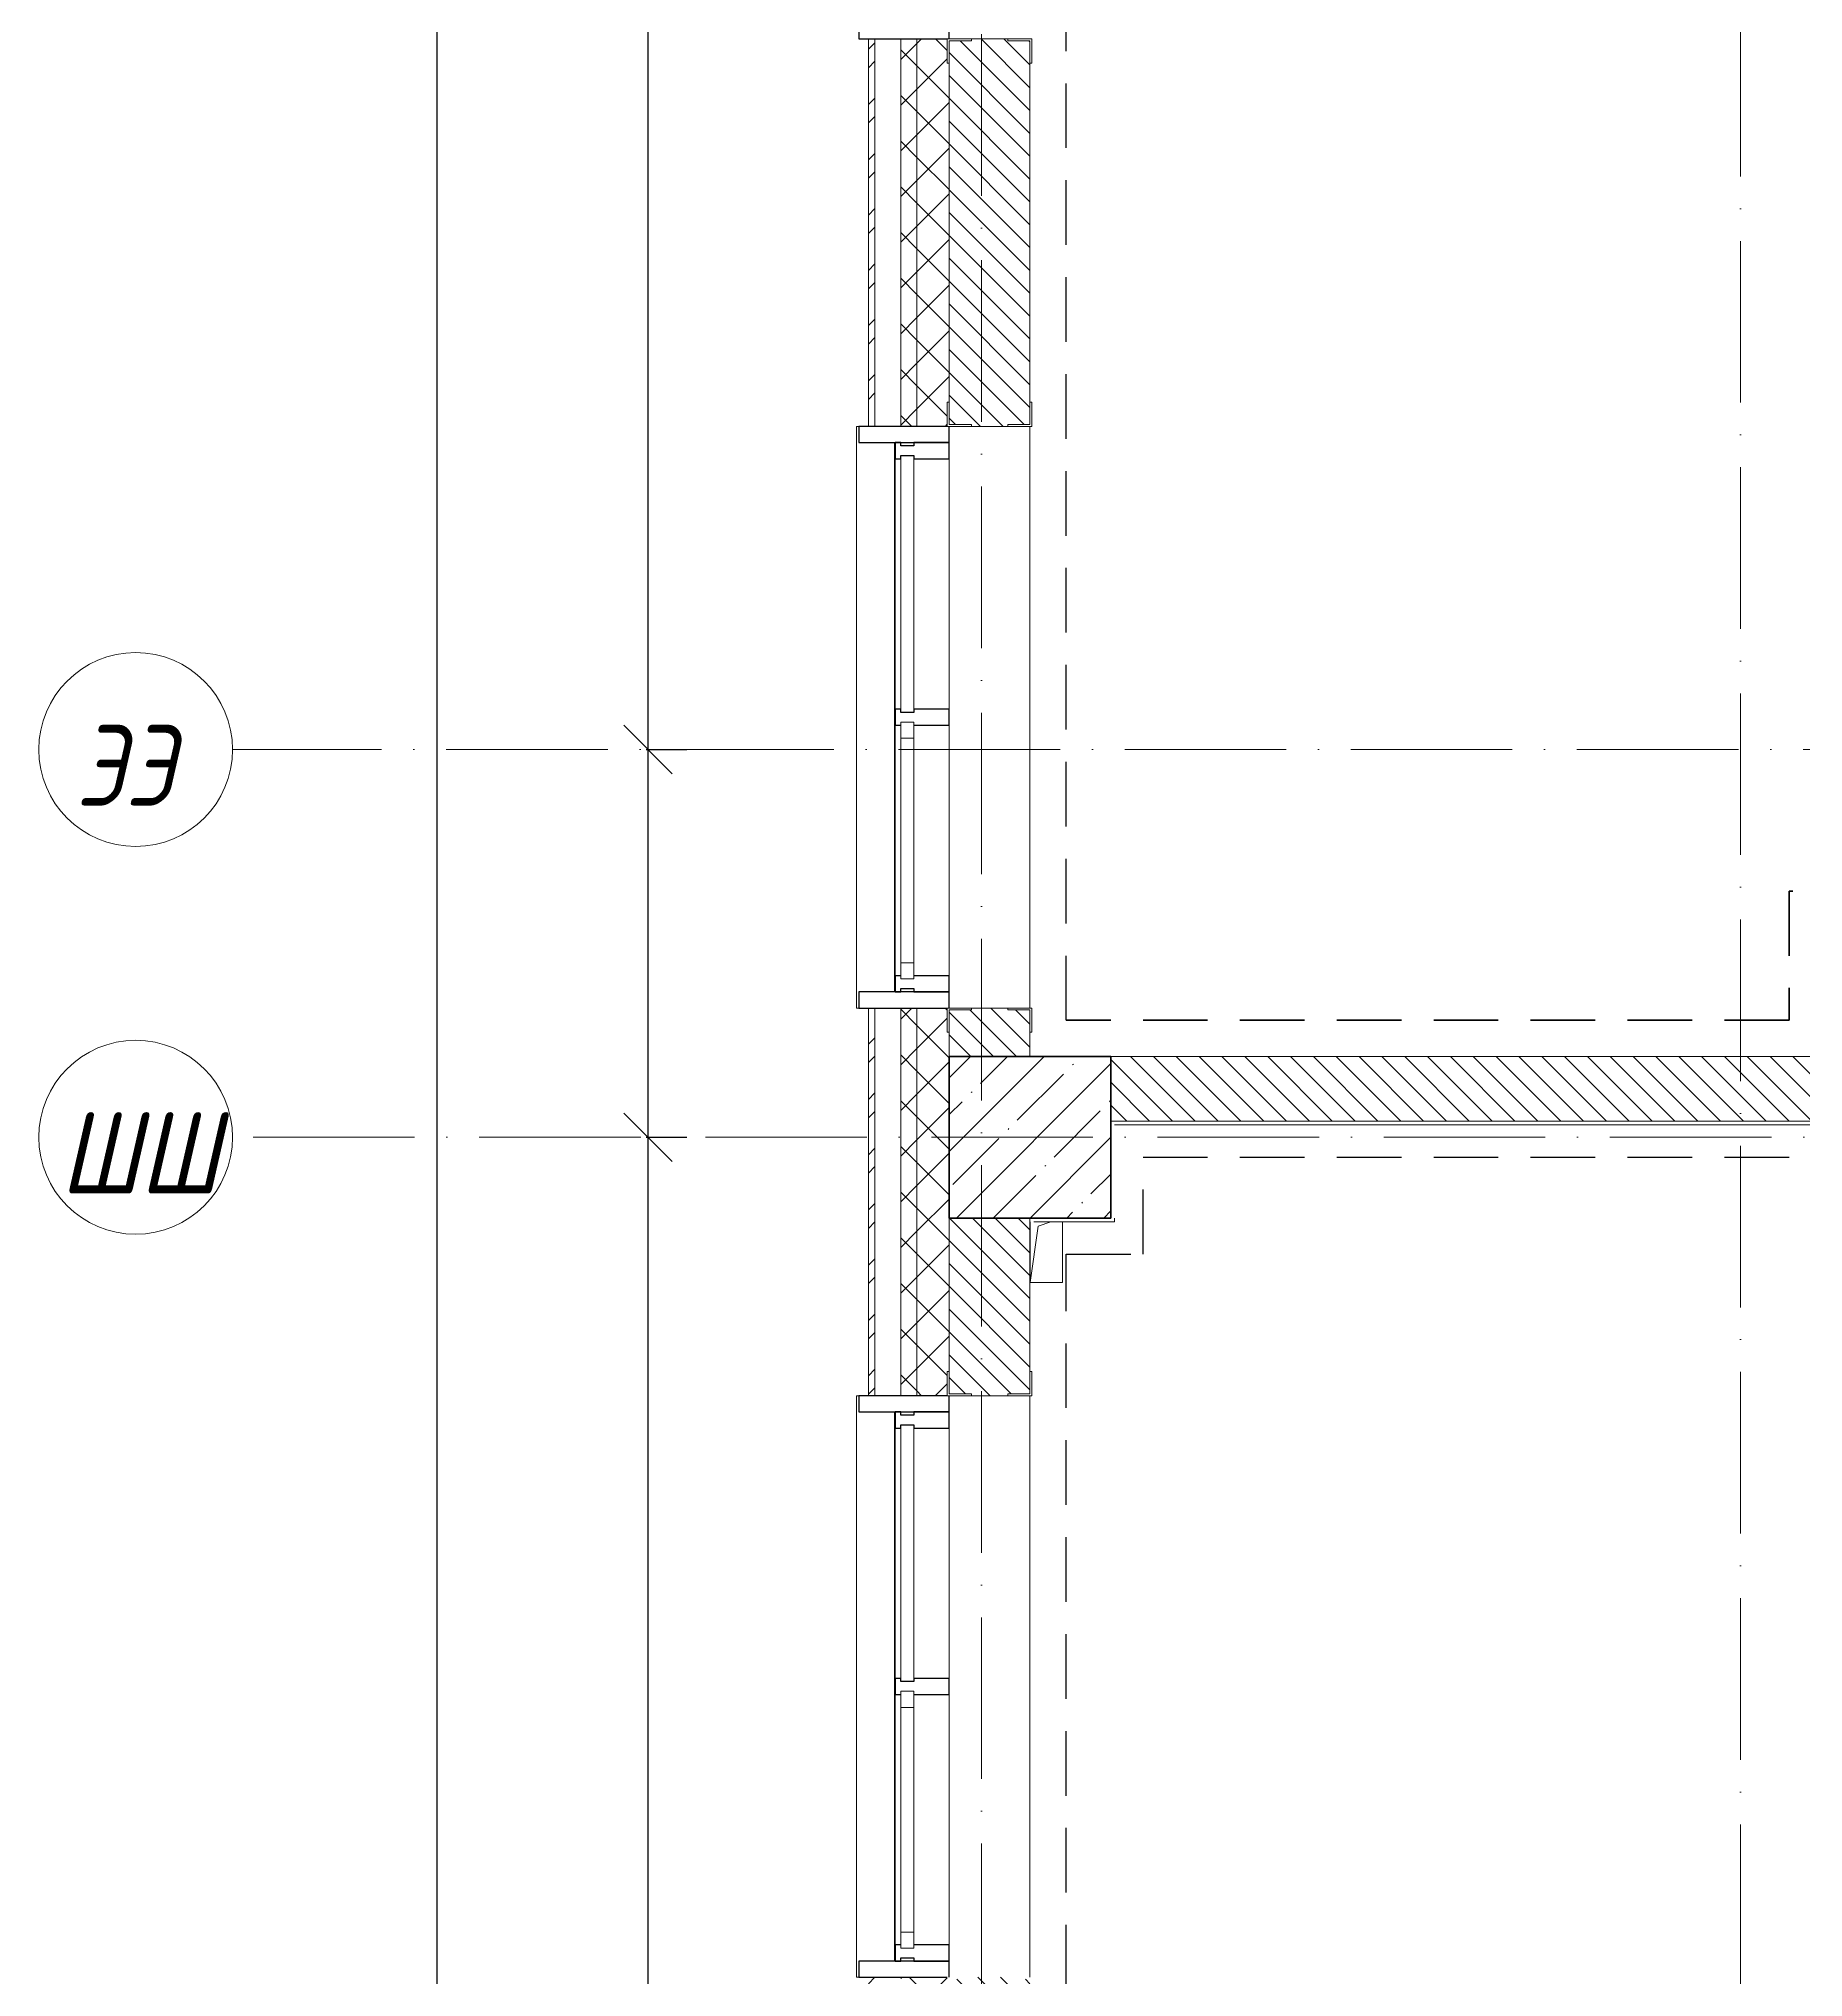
# Model space of a CAD drawing. Header units: millimetres. Extents: x -213536 to 1564669, y -45299 to 942238.
# Drawn here: x 426247 to 431710, y 520702 to 526702 of the extents above; entities that cross this region are included whole.
import ezdxf

# ---------------------------------------------------------------- set-up
doc = ezdxf.new("R2010")
doc.units = ezdxf.units.MM
for name, pattern in [('01 Штриховая _2 мм_', [300, 200, -100]), ('50_200_ШТРИХ_1Т_ш5_п1_п1_', [700, 500, -100, 0, -100]), ('Штрих короткий', [300, 150, -150]), ('Штриховая _2 мм - 1 мм_', [300, 200, -100])]:
    doc.linetypes.add(name, pattern=pattern)
for name, color, linetype, lineweight in [('0-1', 7, 'Continuous', 5), ('0-2', 7, 'Continuous', 9), ('3) ЖБ 4м', 3, 'Continuous', 30), ('Импосты витража', 7, 'Continuous', 9), ('Импосты витража-1', 7, 'Continuous', 25), ('Каркас_Импост', 7, 'Continuous', 13), ('Каркас_Импост-1', 7, 'Continuous', 9), ('Несущие колонны', 7, 'Continuous', 9), ('Несущие колонны-1', 7, 'Continuous', 35), ('Обобщенные модели', 7, 'Continuous', 9), ('Общие ребра', 7, 'Continuous', 9), ('Окна', 7, 'Continuous', 9), ('Оси', 7, 'Continuous', 9), ('Оси-1', 7, 'Continuous', 20), ('Оси-2', 7, '50_200_ШТРИХ_1Т_ш5_п1_п1_', 9), ('Остекление-1', 7, 'Continuous', 9), ('Перемычка-1', 7, 'Штрих короткий', 9), ('Размеры', 7, 'Continuous', 15), ('Стены', 7, 'Continuous', 9), ('Стены-1', 7, 'Continuous', 13), ('Штриховка разреза-1', 7, 'Continuous', 9)]:
    doc.layers.add(name, color=color, linetype=linetype, lineweight=lineweight)
doc.layers.add('СТ-1_1', color=7, linetype='Штриховая _2 мм - 1 мм_', lineweight=90, true_color=0x888888)
doc.layers.add('СТ-1_13', color=7, linetype='01 Штриховая _2 мм_', lineweight=90, true_color=0xd5d3c7)
doc.layers.get('0-2').off()
doc.styles.add('ISOCPEUR_I_1', font='isocpeui.ttf', dxfattribs={"width": 0.85, "height": 2.5})
doc.styles.add('ISOCPEUR_I_5', font='isocpeui.ttf', dxfattribs={"width": 0.85, "height": 2.1})
doc.dimstyles.new('ISO-2_5_0_9К', dxfattribs={"dimscale": 304.8, "dimtxt": 248.995294, "dimasz": 0.492126, "dimexe": 0.393701, "dimexo": 0.328084, "dimgap": 0, "dimtad": 1, "dimdec": 0, "dimzin": 0, "dimdsep": 46, "dimtxsty": 'ISOCPEUR_I_1', "dimblk1": 'OBLIQUE', "dimblk2": 'OBLIQUE', "dimsah": 1, "dimcen": 0.09, "dimdle": 0.393701, "dimazin": 0, "dimtfac": 1, "dimtdec": 4, "dimtix": 1, "dimtmove": 0, "dimatfit": 3, "dimfxl": 1, "dimtvp": 1, "dimtolj": 1, "dimtzin": 0, "dimarcsym": 2})
pattern_1 = [(135, (0, 0), (-35.35534, -35.35534), [])]
pattern_2 = [(45, (0, 0), (-70.71068, 70.71068), []), (135, (0, 0), (-70.71068, -70.71068), [])]

# ---------------------------------------------------------------- blocks, each defined once
blk = doc.blocks.new('Ось сетки - Круг_Ø6_00__ISO-2_5_0_9K_-16731441-АИ2_03_План отделки стен 3-го этажа _Часть 1_')
at = {"layer": 'Оси-1'}
blk.add_circle((0, 0), 3, dxfattribs=at)
blk = doc.blocks.new('_Oblique')
at = {"color": 0, "linetype": 'ByBlock', "lineweight": -2}
blk.add_line((-0.5, -0.5), (0.5, 0.5), dxfattribs=at)
blk = doc.blocks.new('*D3933')
at = {"layer": 'Defpoints', "color": 0, "lineweight": 30, "transparency": 16777216}
for p in [(428027.4, 523302.4), (428133.5, 523302.4), (428027.4, 520002.4)]:
    blk.add_point(p, dxfattribs=at)
at = {"layer": 'Размеры', "color": 0, "lineweight": -2, "transparency": 16777216}
for p, q in [((428133.5, 519882.4), (428133.5, 523422.4)), ((428127.4, 523302.4), (428253.5, 523302.4)), ((428127.4, 520002.4), (428253.5, 520002.4))]:
    blk.add_line(p, q, dxfattribs=at)
at = {"layer": 'Размеры', "color": 0, "lineweight": -2, "transparency": 16777216, "xscale": 150, "yscale": 150, "zscale": 150}
for p, rotation in [((428133.5, 523302.4), 90), ((428133.5, 520002.4), 270)]:
    blk.add_blockref('_Oblique', p, dxfattribs=dict(at, rotation=rotation))
at = {"layer": 'Размеры', "color": 0, "transparency": 16777216, "insert": (428132.2, 521652.4), "char_height": 2.5, "width": 758.478, "attachment_point": 5, "rotation": 90, "style": 'ISOCPEUR_I_1'}
blk.add_mtext('\\A1;3300', dxfattribs=at)
blk = doc.blocks.new('*D3934')
at = {"layer": 'Defpoints', "color": 0, "lineweight": 30, "transparency": 16777216}
for p in [(428027.4, 524502.4), (428133.5, 524502.4), (428027.4, 523302.4)]:
    blk.add_point(p, dxfattribs=at)
at = {"layer": 'Размеры', "color": 0, "lineweight": -2, "transparency": 16777216}
for p, q in [((428133.5, 523182.4), (428133.5, 524622.4)), ((428127.4, 524502.4), (428253.5, 524502.4)), ((428127.4, 523302.4), (428253.5, 523302.4))]:
    blk.add_line(p, q, dxfattribs=at)
at = {"layer": 'Размеры', "color": 0, "lineweight": -2, "transparency": 16777216, "xscale": 150, "yscale": 150, "zscale": 150}
for p, rotation in [((428133.5, 524502.4), 90), ((428133.5, 523302.4), 270)]:
    blk.add_blockref('_Oblique', p, dxfattribs=dict(at, rotation=rotation))
at = {"layer": 'Размеры', "color": 0, "transparency": 16777216, "insert": (428132.2, 523902.4), "char_height": 2.5, "width": 701.018, "attachment_point": 5, "rotation": 90, "style": 'ISOCPEUR_I_1'}
blk.add_mtext('\\A1;1200', dxfattribs=at)
blk = doc.blocks.new('*D3935')
at = {"layer": 'Defpoints', "color": 0, "lineweight": 30, "transparency": 16777216}
for p in [(428027.4, 528752.4), (428133.5, 528752.4), (428027.4, 524502.4)]:
    blk.add_point(p, dxfattribs=at)
at = {"layer": 'Размеры', "color": 0, "lineweight": -2, "transparency": 16777216}
for p, q in [((428133.5, 524382.4), (428133.5, 528872.4)), ((428127.4, 528752.4), (428253.5, 528752.4)), ((428127.4, 524502.4), (428253.5, 524502.4))]:
    blk.add_line(p, q, dxfattribs=at)
at = {"layer": 'Размеры', "color": 0, "lineweight": -2, "transparency": 16777216, "xscale": 150, "yscale": 150, "zscale": 150}
for p, rotation in [((428133.5, 528752.4), 90), ((428133.5, 524502.4), 270)]:
    blk.add_blockref('_Oblique', p, dxfattribs=dict(at, rotation=rotation))
at = {"layer": 'Размеры', "color": 0, "transparency": 16777216, "insert": (428132.2, 526627.4), "char_height": 2.5, "width": 781.462, "attachment_point": 5, "rotation": 90, "style": 'ISOCPEUR_I_1'}
blk.add_mtext('\\A1;4250', dxfattribs=at)
blk = doc.blocks.new('*D3937')
at = {"layer": 'Defpoints', "color": 0, "lineweight": 30, "transparency": 16777216}
for p in [(427374.6, 532302.4), (427480.7, 532302.4), (427374.6, 502002.4)]:
    blk.add_point(p, dxfattribs=at)
at = {"layer": 'Размеры', "color": 0, "lineweight": -2, "transparency": 16777216}
for p, q in [((427480.7, 501882.4), (427480.7, 532422.4)), ((427474.6, 532302.4), (427600.7, 532302.4)), ((427474.6, 502002.4), (427600.7, 502002.4))]:
    blk.add_line(p, q, dxfattribs=at)
at = {"layer": 'Размеры', "color": 0, "lineweight": -2, "transparency": 16777216, "xscale": 150, "yscale": 150, "zscale": 150}
for p, rotation in [((427480.7, 532302.4), 90), ((427480.7, 502002.4), 270)]:
    blk.add_blockref('_Oblique', p, dxfattribs=dict(at, rotation=rotation))
at = {"layer": 'Размеры', "color": 0, "transparency": 16777216, "insert": (427479.5, 517152.4), "char_height": 2.5, "width": 948.097, "attachment_point": 5, "rotation": 90, "style": 'ISOCPEUR_I_1'}
blk.add_mtext('\\A1;30300', dxfattribs=at)
blk = doc.blocks.new('BSC_Колонна _Прямоугольная - 500х500-V17-АИ2_03_План отделки стен 3-го этажа _Часть 1_')
at = {"layer": 'Несущие колонны'}
h = blk.add_hatch(dxfattribs=at)
h.set_pattern_fill('FP_23', color=256, style=0, pattern_type=2)
h.set_pattern_definition([(45, (-150, -78400), (-114.04925, 114.04925), []), (45, (-35.95, -78400), (-114.04925, 114.04925), [201.613, -40.323, 3.353, -36.97])])
h.paths.add_polyline_path([(-250, -250), (250, -250), (250, 250), (-250, 250)], flags=0)
at = {"layer": 'Несущие колонны-1'}
for p, q in [((250, 250), (-250, 250)), ((-250, 250), (-250, -250)), ((250, -250), (250, 250)), ((-250, -250), (250, -250))]:
    blk.add_line(p, q, dxfattribs=at)
blk = doc.blocks.new('Проем_Дверь_Прямоугольный - 1800х2700h_оконные проемы-25805030-АИ2_03_План отделки стен 3-го этажа _Часть 1_')
at = {"layer": 'Перемычка-1'}
for p, q in [((900, 125), (-900, 125)), ((900, -125), (-900, -125))]:
    blk.add_line(p, q, dxfattribs=at)
blk = doc.blocks.new('PNS_Панель прямоугольная2 - Нр_Стекло - 40мм-26243474-АИ2_03_План отделки стен 3-го этажа _Часть 1_')
at = {"layer": 'Каркас_Импост'}
for p, q in [((-397.5, 0), (-397.5, 40)), ((-397.5, 40), (-347.5, 40)), ((-347.5, 40), (-347.5, 0)), ((397.5, 40), (347.5, 40)), ((347.5, 40), (347.5, 0)), ((397.5, 0), (397.5, 40)), ((-347.5, 0), (-397.5, 0)), ((347.5, 0), (397.5, 0))]:
    blk.add_line(p, q, dxfattribs=at)
at = {"layer": 'Каркас_Импост-1'}
for p, q in [((-347.5, 40), (347.5, 40)), ((-347.5, 0), (347.5, 0))]:
    blk.add_line(p, q, dxfattribs=at)
blk = doc.blocks.new('Прямоугольный импост - Импост структурный с накладкой - 150мм-25647633-АИ2_03_План отделки стен 3-го этажа _Часть 1_')
at = {"layer": 'Импосты витража-1'}
for p, q in [((-25, 0), (-25, 17)), ((-25, 17), (25, 17)), ((-15, 0), (-25, 0)), ((-15, -40), (-15, 0)), ((25, 17), (25, 0)), ((-25, -150), (-25, -40)), ((-25, -40), (-15, -40)), ((25, -40), (25, -150)), ((25, -150), (-25, -150))]:
    blk.add_line(p, q, dxfattribs=at)
blk = doc.blocks.new('Прямоугольный импост - Импост структурный с накладкой - 150мм-25647642-АИ2_03_План отделки стен 3-го этажа _Часть 1_')
at = {"layer": 'Импосты витража'}
for p, q in [((78475, 87667), (77700, 87667)), ((78475, 87500), (77700, 87500))]:
    blk.add_line(p, q, dxfattribs=at)
blk = doc.blocks.new('Прямоугольный импост - Импост структурный с накладкой - 150мм-V149-АИ2_03_План отделки стен 3-го этажа _Часть 1_')
at = {"layer": 'Импосты витража-1'}
for p, q in [((-25, 0), (-25, 17)), ((-25, 17), (25, 17)), ((25, 0), (15, 0)), ((15, 0), (15, -40)), ((25, 17), (25, 0)), ((-25, -150), (-25, -40)), ((15, -40), (25, -40)), ((25, -40), (25, -150)), ((25, -150), (-25, -150))]:
    blk.add_line(p, q, dxfattribs=at)
blk = doc.blocks.new('PNS_Панель прямоугольная1 - Нр_Стекло - 40мм-25259299-АИ2_03_План отделки стен 3-го этажа _Часть 1_')
at = {"layer": 'Остекление-1'}
for p, q in [((-387.5, 40), (387.5, 40)), ((-397.5, 0), (397.5, 0)), ((387.5, 0), (-387.5, 0))]:
    blk.add_line(p, q, dxfattribs=at)
blk = doc.blocks.new('Прямоугольный импост - Импост структурный с накладкой - 150мм-25647644-АИ2_03_План отделки стен 3-го этажа _Часть 1_')
at = {"layer": 'Импосты витража-1'}
for p, q in [((-25, 0), (-25, 17)), ((-25, 17), (25, 17)), ((-15, 0), (-25, 0)), ((-15, -40), (-15, 0)), ((25, 0), (15, 0)), ((15, 0), (15, -40)), ((25, 17), (25, 0)), ((-25, -150), (-25, -40)), ((-25, -40), (-15, -40)), ((15, -40), (25, -40)), ((25, -40), (25, -150)), ((25, -150), (-25, -150))]:
    blk.add_line(p, q, dxfattribs=at)
blk = doc.blocks.new('Прямоугольный импост - Откос НВФ_50х280 мм-V152-АИ2_03_План отделки стен 3-го этажа _Часть 1_')
at = {"layer": 'Импосты витража-1'}
for p, q in [((-50, 130), (0, 130)), ((-50, -150), (-50, 130)), ((0, 130), (0, -144)), ((0, -150), (-50, -150))]:
    blk.add_line(p, q, dxfattribs=at)
blk = doc.blocks.new('Прямоугольный импост - Откос НВФ_50х280 мм-25993838-АИ2_03_План отделки стен 3-го этажа _Часть 1_')
at = {"layer": 'Импосты витража-1'}
for p, q in [((0, 130), (-50, 130)), ((-50, 130), (-50, -150)), ((0, -144), (0, 130)), ((-50, -150), (0, -150))]:
    blk.add_line(p, q, dxfattribs=at)
blk = doc.blocks.new('Прямоугольный импост - Откос НВФ_50х280 мм-25995271-АИ2_03_План отделки стен 3-го этажа _Часть 1_')
at = {"layer": 'Импосты витража-1'}
for p, q in [((-50, 130), (0, 130)), ((-50, -150), (-50, 130)), ((0, 130), (0, -144)), ((0, -150), (-50, -150))]:
    blk.add_line(p, q, dxfattribs=at)
blk = doc.blocks.new('Фахверк_СКБ_Уголок - 250_2700-27497298-АИ2_03_План отделки стен 3-го этажа _Часть 1_')
at = {"layer": 'Обобщенные модели'}
for p, q in [((200, 181), (125, 181)), ((125, 181), (125, 106)), ((200, 175), (200, 181)), ((131, 106), (131, 175)), ((131, 175), (200, 175)), ((125, 106), (131, 106)), ((131, -6), (125, -6)), ((125, -6), (125, -81)), ((131, -75), (131, -6)), ((125, -81), (200, -81)), ((200, -75), (131, -75)), ((200, -81), (200, -75))]:
    blk.add_line(p, q, dxfattribs=at)
blk = doc.blocks.new('Фахверк_СКБ_Уголок - 250_2700_1-27501432-АИ2_03_План отделки стен 3-го этажа _Часть 1_')
at = {"layer": 'Обобщенные модели'}
for p, q in [((200, 181), (125, 181)), ((125, 181), (125, 106)), ((200, 175), (200, 181)), ((131, 106), (131, 175)), ((131, 175), (200, 175)), ((125, 106), (131, 106)), ((131, -6), (125, -6)), ((125, -6), (125, -81)), ((131, -75), (131, -6)), ((125, -81), (200, -81)), ((200, -75), (131, -75)), ((200, -81), (200, -75))]:
    blk.add_line(p, q, dxfattribs=at)
blk = doc.blocks.new('AR_Отверстие прямоугольное _в плите_ - AR_Отверстие прямоугольное _в плите_-V210-АИ2_03_План отделки стен 3-го этажа _Часть 1_')
at = {"layer": 'Обобщенные модели'}
for p, q in [((-50, 88), (-50, -100)), ((-50, -100), (-25, 75)), ((-25, 75), (14, 88)), ((50, -100), (50, 88)), ((-50, -100), (50, -100))]:
    blk.add_line(p, q, dxfattribs=at)
blk = doc.blocks.new('Отлив_СКБ - Отлив витража_120_НВФ-31885689-АИ2_03_План отделки стен 3-го этажа _Часть 1_')
at = {"layer": 'Окна'}
for p, q in [((0, 113), (0, 120)), ((1800, 120), (0, 120)), ((1800, 120), (1800, 113)), ((50, 2), (1750, 2))]:
    blk.add_line(p, q, dxfattribs=at)
blk = doc.blocks.new('0125-Р-ОО-Ш2-АР-о_23_10_2024_rvt-1-АИ2_03_План отделки стен 3-го этажа _Часть 1_')
at = {"layer": 'Штриховка разреза-1'}
h = blk.add_hatch(dxfattribs=at)
h.set_pattern_fill('FP_49', color=256, style=0, pattern_type=2)
h.set_pattern_definition([(45, (0, 0), (-85.53659, 85.53659), []), (45, (57.02, 0), (-85.53659, 85.53659), [])])
h.paths.add_polyline_path([(-350, 74680), (-330, 74680), (-330, 75800), (-350, 75800), (-350, 75314)], flags=0)
h.paths.add_polyline_path([(-330, 77600), (-330, 78800), (-350, 78800), (-350, 77600)], flags=0)
h.paths.add_polyline_path([(-330, 80600), (-330, 81800), (-350, 81800), (-350, 80600)], flags=0)
h.paths.add_polyline_path([(-330, 83600), (-330, 84800), (-350, 84800), (-350, 83600)], flags=0)
h.paths.add_polyline_path([(-330, 86600), (-330, 87750), (-350, 87750), (-350, 86600)], flags=0)
h = blk.add_hatch(dxfattribs=at)
h.set_pattern_fill('FP_50', color=256, style=0, pattern_type=2)
h.set_pattern_definition(pattern_2)
h.paths.add_polyline_path([(-200, 74850), (-200, 75800), (-250, 75800), (-250, 74850)], flags=0)
h.paths.add_polyline_path([(-200, 77600), (-200, 78800), (-250, 78800), (-250, 77600)], flags=0)
h.paths.add_polyline_path([(-200, 80600), (-200, 81800), (-250, 81800), (-250, 80600)], flags=0)
h.paths.add_polyline_path([(-200, 83600), (-200, 84800), (-250, 84800), (-250, 83600)], flags=0)
h.paths.add_polyline_path([(-200, 86600), (-200, 87650), (-250, 87650), (-250, 86600)], flags=0)
h = blk.add_hatch(dxfattribs=at)
h.set_pattern_fill('FP_50', color=256, style=0, pattern_type=2)
h.set_pattern_definition(pattern_2)
h.paths.add_polyline_path([(-179.9, 74850), (-100, 74850), (-100, 75725), (-106, 75725), (-106, 75800), (-200, 75800), (-200, 74850)], flags=0)
h.paths.add_polyline_path([(-106, 77600), (-106, 77675), (-100, 77675), (-100, 78725), (-106, 78725), (-106, 78800), (-200, 78800), (-200, 77600)], flags=0)
h.paths.add_polyline_path([(-106, 80600), (-106, 80675), (-100, 80675), (-100, 81725), (-106, 81725), (-106, 81800), (-200, 81800), (-200, 80600)], flags=0)
h.paths.add_polyline_path([(-200, 83600), (-100, 83600), (-100, 84725), (-106, 84725), (-106, 84800), (-200, 84800), (-200, 83811.2)], flags=0)
h.paths.add_polyline_path([(-106, 86600), (-106, 86675), (-100, 86675), (-100, 87600), (-200, 87600), (-200, 86600)], flags=0)
h = blk.add_hatch(dxfattribs=at)
h.set_pattern_fill('FP_1', color=256, style=0, pattern_type=2)
h.set_pattern_definition(pattern_1)
h.paths.add_polyline_path([(150, 78650), (150, 78794), (81, 78794), (81, 78800), (-31, 78800), (-31, 78794), (-100, 78794), (-100, 78650)], flags=0)
h.paths.add_polyline_path([(-31, 80600), (81, 80600), (81, 80606), (150, 80606), (150, 81794), (81, 81794), (81, 81800), (-31, 81800), (-31, 81794), (-100, 81794), (-100, 80606), (-31, 80606)], flags=0)
h = blk.add_hatch(dxfattribs=at)
h.set_pattern_fill('FP_1', color=256, style=0, pattern_type=2)
h.set_pattern_definition(pattern_1)
h.paths.add_polyline_path([(7400, 78450), (7400, 78650), (3906, 78650), (3906, 78581), (3900, 78581), (3900, 78650), (400, 78650), (400, 78450), (3900, 78450), (3900, 78519), (3906, 78519), (3906, 78450), (6886.4, 78450)], flags=0)
h = blk.add_hatch(dxfattribs=at)
h.set_pattern_fill('FP_1', color=256, style=0, pattern_type=2)
h.set_pattern_definition(pattern_1)
h.paths.add_polyline_path([(-100, 75350), (150, 75350), (150, 75794), (81, 75794), (81, 75800), (-31, 75800), (-31, 75794), (-100, 75794), (-100, 75725)], flags=0)
h.paths.add_polyline_path([(81, 77600), (81, 77606), (150, 77606), (150, 78150), (-100, 78150), (-100, 77606), (-31, 77606), (-31, 77600)], flags=0)
at = {"layer": 'Общие ребра'}
for p, q in [((-330, 81800), (-330, 80600)), ((-330, 80600), (-330, 81800)), ((-250, 80600), (-250, 81800)), ((-200, 80600), (-200, 81800)), ((-100, 81725), (-100, 80675)), ((-100, 80675), (-100, 81725)), ((-330, 78800), (-330, 77600)), ((-330, 77600), (-330, 78800)), ((-250, 77600), (-250, 78800)), ((-200, 77600), (-200, 78800)), ((-100, 78725), (-100, 78650)), ((-100, 78650), (-100, 78725)), ((-100, 78150), (-100, 77675)), ((-100, 77675), (-100, 78150))]:
    blk.add_line(p, q, dxfattribs=at)
at = {"layer": 'Стены'}
for p, q in [((150, 80600), (150, 78800)), ((150, 77600), (150, 75800))]:
    blk.add_line(p, q, dxfattribs=at)
at = {"layer": 'Стены-1'}
for p, q in [((-350, 81800), (-350, 80600)), ((-330, 81800), (-350, 81800)), ((-106, 81800), (-330, 81800)), ((81, 81800), (-31, 81800)), ((150, 80675), (150, 81725)), ((-350, 80600), (-330, 80600)), ((-330, 80600), (-106, 80600)), ((-31, 80600), (81, 80600)), ((-350, 78800), (-350, 77600)), ((-330, 78800), (-350, 78800)), ((-106, 78800), (-330, 78800)), ((81, 78800), (-31, 78800)), ((150, 78650), (150, 78725)), ((3900, 78650), (400, 78650)), ((400, 78450), (3900, 78450)), ((150, 77675), (150, 78150)), ((-350, 77600), (-330, 77600)), ((-330, 77600), (-106, 77600)), ((-31, 77600), (81, 77600))]:
    blk.add_line(p, q, dxfattribs=at)
at = {"layer": '0-2'}
for name, p, rotation in [('Проем_Дверь_Прямоугольный - 1800х2700h_оконные проемы-25805030-АИ2_03_План отделки стен 3-го этажа _Часть 1_', (25, 82700), 89.99999999999991), ('Фахверк_СКБ_Уголок - 250_2700-27497298-АИ2_03_План отделки стен 3-го этажа _Часть 1_', (-25, 81925), 269.9999999999999), ('Фахверк_СКБ_Уголок - 250_2700-27497298-АИ2_03_План отделки стен 3-го этажа _Часть 1_', (75, 80475), 89.99999999999991), ('Отлив_СКБ - Отлив витража_120_НВФ-31885689-АИ2_03_План отделки стен 3-го этажа _Часть 1_', (-267, 78800), 90), ('Прямоугольный импост - Откос НВФ_50х280 мм-25993838-АИ2_03_План отделки стен 3-го этажа _Часть 1_', (-250, 80600), 89.99999999999773), ('Проем_Дверь_Прямоугольный - 1800х2700h_оконные проемы-25805030-АИ2_03_План отделки стен 3-го этажа _Часть 1_', (25, 79700), 89.99999999999991), ('Прямоугольный импост - Импост структурный с накладкой - 150мм-25647642-АИ2_03_План отделки стен 3-го этажа _Часть 1_', (87400, 2025), 90.00000000000132), ('PNS_Панель прямоугольная1 - Нр_Стекло - 40мм-25259299-АИ2_03_План отделки стен 3-го этажа _Часть 1_', (-250, 80112.5), 269.9999999999977), ('PNS_Панель прямоугольная2 - Нр_Стекло - 40мм-26243474-АИ2_03_План отделки стен 3-го этажа _Часть 1_', (-250, 79287.5), 269.9999999999977), ('Прямоугольный импост - Импост структурный с накладкой - 150мм-25647642-АИ2_03_План отделки стен 3-го этажа _Часть 1_', (87400, 1200), 90.00000000000136), ('Фахверк_СКБ_Уголок - 250_2700_1-27501432-АИ2_03_План отделки стен 3-го этажа _Часть 1_', (-25, 78925), 269.9999999999999), ('Фахверк_СКБ_Уголок - 250_2700-27497298-АИ2_03_План отделки стен 3-го этажа _Часть 1_', (75, 77475), 89.99999999999991), ('Отлив_СКБ - Отлив витража_120_НВФ-31885689-АИ2_03_План отделки стен 3-го этажа _Часть 1_', (-267, 75800), 90), ('Прямоугольный импост - Откос НВФ_50х280 мм-25993838-АИ2_03_План отделки стен 3-го этажа _Часть 1_', (-250, 77600), 89.99999999999773), ('Проем_Дверь_Прямоугольный - 1800х2700h_оконные проемы-25805030-АИ2_03_План отделки стен 3-го этажа _Часть 1_', (25, 76700), 89.99999999999991), ('Прямоугольный импост - Импост структурный с накладкой - 150мм-25647642-АИ2_03_План отделки стен 3-го этажа _Часть 1_', (87400, -975), 90.00000000000132), ('PNS_Панель прямоугольная1 - Нр_Стекло - 40мм-25259299-АИ2_03_План отделки стен 3-го этажа _Часть 1_', (-250, 77112.5), 269.9999999999977), ('PNS_Панель прямоугольная2 - Нр_Стекло - 40мм-26243474-АИ2_03_План отделки стен 3-го этажа _Часть 1_', (-250, 76287.5), 269.9999999999977), ('Прямоугольный импост - Импост структурный с накладкой - 150мм-25647642-АИ2_03_План отделки стен 3-го этажа _Часть 1_', (87400, -1800), 90.00000000000136)]:
    blk.add_blockref(name, p, dxfattribs=dict(at, rotation=rotation))
at = {"layer": '0-2', "extrusion": (0, 0, -1)}
for name, p, rotation in [('Прямоугольный импост - Откос НВФ_50х280 мм-25995271-АИ2_03_План отделки стен 3-го этажа _Часть 1_', (250, 81800), 270.0000000000015), ('Прямоугольный импост - Импост структурный с накладкой - 150мм-25647644-АИ2_03_План отделки стен 3-го этажа _Часть 1_', (250, 80525), 270.0000000000023), ('Прямоугольный импост - Импост структурный с накладкой - 150мм-25647633-АИ2_03_План отделки стен 3-го этажа _Часть 1_', (250, 79700), 270.0000000000023), ('Прямоугольный импост - Импост структурный с накладкой - 150мм-V149-АИ2_03_План отделки стен 3-го этажа _Часть 1_', (250, 78875), 270.0000000000023), ('Прямоугольный импост - Откос НВФ_50х280 мм-V152-АИ2_03_План отделки стен 3-го этажа _Часть 1_', (250, 78800), 270.0000000000023), ('Прямоугольный импост - Импост структурный с накладкой - 150мм-25647644-АИ2_03_План отделки стен 3-го этажа _Часть 1_', (250, 77525), 270.0000000000023), ('Прямоугольный импост - Импост структурный с накладкой - 150мм-25647633-АИ2_03_План отделки стен 3-го этажа _Часть 1_', (250, 76700), 270.0000000000023), ('Прямоугольный импост - Импост структурный с накладкой - 150мм-V149-АИ2_03_План отделки стен 3-го этажа _Часть 1_', (250, 75875), 270.0000000000023), ('Прямоугольный импост - Откос НВФ_50х280 мм-V152-АИ2_03_План отделки стен 3-го этажа _Часть 1_', (250, 75800), 270.0000000000023)]:
    blk.add_blockref(name, p, dxfattribs=dict(at, rotation=rotation))
at = {"layer": '0-2'}
for name, p in [('BSC_Колонна _Прямоугольная - 500х500-V17-АИ2_03_План отделки стен 3-го этажа _Часть 1_', (150, 78400)), ('AR_Отверстие прямоугольное _в плите_ - AR_Отверстие прямоугольное _в плите_-V210-АИ2_03_План отделки стен 3-го этажа _Часть 1_', (200.5, 78050))]:
    blk.add_blockref(name, p, dxfattribs=at)
blk = doc.blocks.new('3этВверх')
at = {"layer": 'СТ-1_1', "lineweight": 25}
for p, q in [((429428, 523664.4), (429428, 528390.4)), ((429666, 523240.4), (436154, 523240.4)), ((429666, 522940.4), (429666, 523240.4)), ((429428, 522940.4), (429666, 522940.4)), ((429428, 520364.4), (429428, 522940.4))]:
    blk.add_line(p, q, dxfattribs=at)
at = {"layer": 'СТ-1_13'}
for p, q in [((434978, 524064.4), (431666, 524064.4)), ((431666, 524064.4), (431666, 523664.4)), ((431666, 523664.4), (429428, 523664.4))]:
    blk.add_line(p, q, dxfattribs=at)
at = {"layer": 'Стены-1'}
for p, q in [((433066, 523352.4), (429566, 523352.4)), ((429578, 523340.4), (436254, 523340.4)), ((429316, 523052.4), (429316, 523040.4)), ((429328, 523040.4), (429578, 523040.4)), ((429578, 523040.4), (429578, 523052.4))]:
    blk.add_line(p, q, dxfattribs=at)
at = {"layer": '0-1'}
blk.add_blockref('0125-Р-ОО-Ш2-АР-о_23_10_2024_rvt-1-АИ2_03_План отделки стен 3-го этажа _Часть 1_', (429166, 444902.4), dxfattribs=at)
blk = doc.blocks.new('Ос 3 эт верх часть')
at = {"layer": 'Оси-2'}
for p, q in [((429166, 499613), (429166, 535177.6)), ((431516, 535177.6), (431516, 499613)), ((477716, 524502.4), (426847.2, 524502.4)), ((463816, 523302.4), (426847.2, 523302.4))]:
    blk.add_line(p, q, dxfattribs=at)
at = {"layer": 'Оси-1', "xscale": 99.99999999999993, "yscale": 99.99999999999993, "zscale": 99.99999999999993, "rotation": 89.99999999999982}
for p in [(426547.2, 524502.4), (426547.2, 523302.4)]:
    blk.add_blockref('Ось сетки - Круг_Ø6_00__ISO-2_5_0_9K_-16731441-АИ2_03_План отделки стен 3-го этажа _Часть 1_', p, dxfattribs=at)
at = {"layer": 'Оси', "char_height": 250, "attachment_point": 1, "style": 'ISOCPEUR_I_5'}
for s, insert, width in [('ЭЭ', (426362.1, 524578.5), 447.342), ('ШШ', (426314.4, 523378.5), 562.785)]:
    blk.add_mtext(s, dxfattribs=dict(at, insert=insert, width=width))
at = {"layer": 'Размеры'}
for base, p1, p2, override, picture, middle in [((427480.7, 532302.4), (427374.6, 502002.4), (427374.6, 532302.4), {"dimpost": '<>', "dimfxl": 30300}, '*D3937', (427479.5, 517152.4)), ((428133.5, 528752.4), (428027.4, 524502.4), (428027.4, 528752.4), {"dimpost": '<>', "dimfxl": 4250}, '*D3935', (428132.2, 526627.4)), ((428133.5, 524502.4), (428027.4, 523302.4), (428027.4, 524502.4), {"dimpost": '<>', "dimfxl": 1200}, '*D3934', (428132.2, 523902.4)), ((428133.5, 523302.4), (428027.4, 520002.4), (428027.4, 523302.4), {"dimpost": '<>', "dimfxl": 3300}, '*D3933', (428132.2, 521652.4))]:
    dim = blk.add_linear_dim(base=base, p1=p1, p2=p2, angle=90, dimstyle='ISO-2_5_0_9К', override=override, dxfattribs=at)
    dim.commit()
    dim.dimension.update_dxf_attribs({"geometry": picture, "text_midpoint": middle})

msp = doc.modelspace()

# ---------------------------------------------------------------- block references
at = {"color": 5, "lineweight": 30}
msp.add_blockref('Ос 3 эт верх часть', (0, 0), dxfattribs=at)
at = {"layer": '3) ЖБ 4м'}
msp.add_blockref('3этВверх', (0, 0), dxfattribs=at)

doc.saveas('drawing.dxf')
